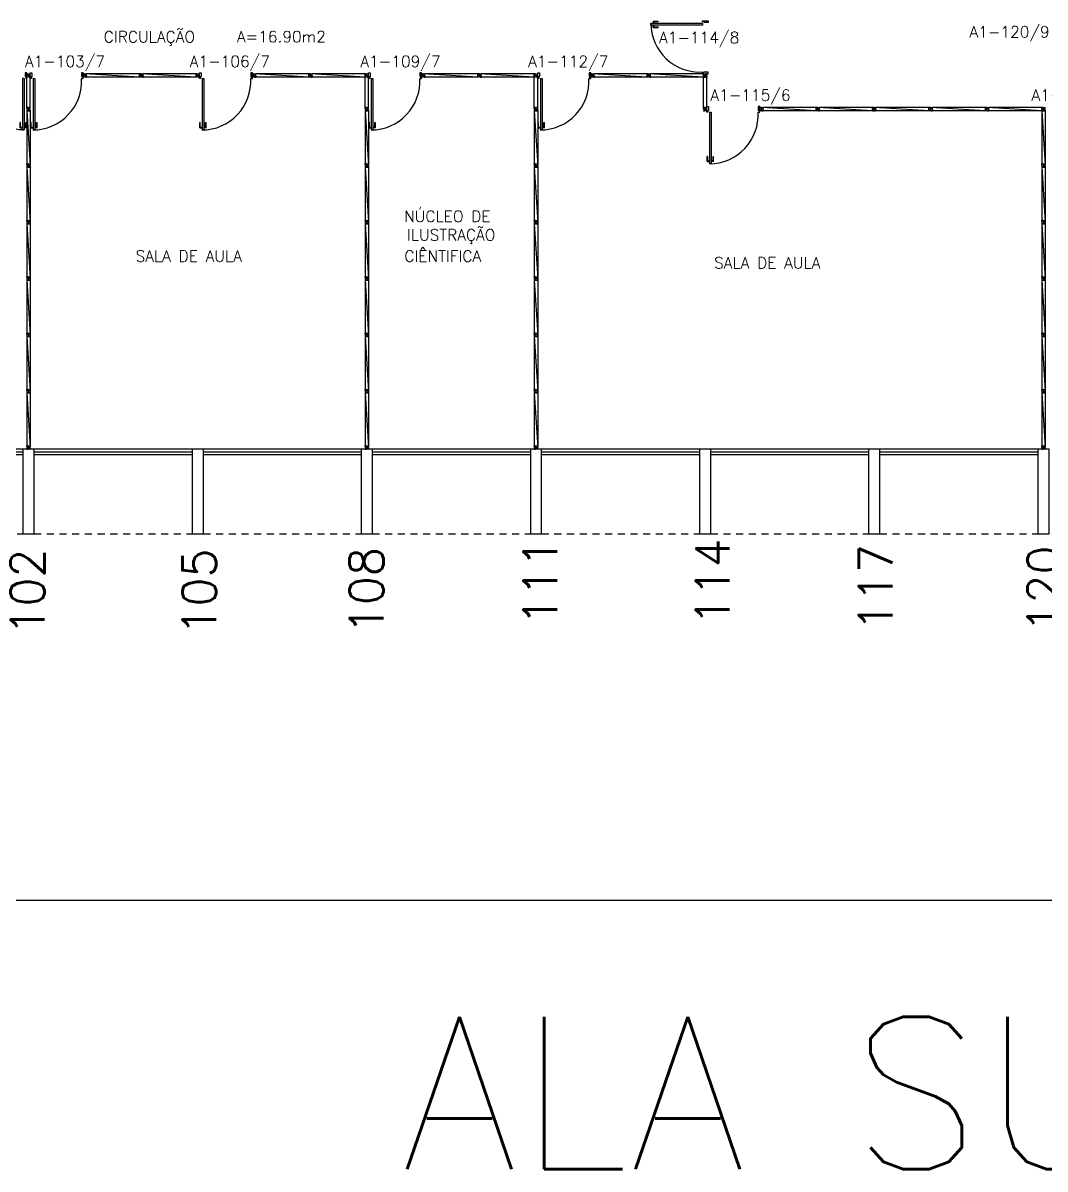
# Model space of a CAD drawing. Header units: millimetres. Extents: x 2641 to 2879, y 1208 to 1302.
# Drawn here: x 2755.93 to 2774.06, y 1208.13 to 1228.46 of the extents above; entities that cross this region are included whole.
import ezdxf
from ezdxf.enums import TextEntityAlignment as Align

# ---------------------------------------------------------------- set-up
doc = ezdxf.new("R2010")
doc.units = ezdxf.units.MM
doc.linetypes.add('HIDDEN2', pattern=[0.1875, 0.125, -0.0625])
for name, color, linetype in [('AREA', 2, 'Continuous'), ('DIV', 2, 'Continuous'), ('ESQ', 1, 'Continuous'), ('ESTR', 3, 'Continuous'), ('NOPILAR1', 2, 'Continuous'), ('PROJ', 1, 'HIDDEN2'), ('TEXTO', 2, 'Continuous'), ('TEXTO-ENDEREÇO', 2, 'Continuous'), ('TEXTOCENTROCUSTO', 2, 'Continuous'), ('TXT-IDENTIFICAÇÃO', 4, 'Continuous')]:
    doc.layers.add(name, color=color, linetype=linetype)
doc.styles.add('1', font='romans.shx')
doc.styles.add('LEGENDA', font='romans.shx', dxfattribs={"height": 0.2})
doc.styles.add('NOPILAR', font='simplex.shx', dxfattribs={"height": 0.6})
doc.styles.add('UNB-100', font='simplex.shx', dxfattribs={"height": 0.2})
doc.styles.add('UNB-100-1', font='simplex.shx', dxfattribs={"height": 0.2})
doc.dimstyles.new('1-600', dxfattribs={"dimtxt": 1.1, "dimasz": 2.5, "dimexe": 2, "dimexo": 4, "dimgap": 0.2, "dimtad": 1, "dimdec": 0, "dimzin": 4, "dimdsep": 46, "dimlunit": 6, "dimtxsty": '1', "dimblk1": 'NONE', "dimblk2": 'NONE', "dimsah": 1, "dimcen": 0, "dimclrd": 2, "dimclre": 2, "dimclrt": 2, "dimadec": 0, "dimazin": 0, "dimtfac": 1, "dimtdec": 0, "dimtmove": 2, "dimatfit": 3, "dimldrblk": 'NONE', "dimfxl": 1, "dimtolj": 1, "dimtzin": 0, "dimarcsym": 0})

# ---------------------------------------------------------------- blocks, each defined once
blk = doc.blocks.new('PILAR-SLS')
blk.add_lwpolyline([(0.003, -72.501), (0.003, -74.001), (0.203, -74.001), (0.203, -72.501)], close=True)
blk = doc.blocks.new('DIVMT-SLS')
for p, q in [((-0.03, 0.03), (-0.03, 0.006)), ((-0.008, 0.03), (-0.03, 0.03)), ((-0.0185, 0.006), (-0.03, 0.006)), ((-0.0185, -0.006), (-0.0185, 0.006)), ((-0.008, 0.03), (-0.008, 0.02)), ((-0.008, 0.02), (0.008, 0.02)), ((-0.0051, 0), (0.0051, 0)), ((0.0051, 0), (-0.0051, 0)), ((-0.0051, 0), (0.0051, 0)), ((0.97, -0.03), (0, 0.03)), ((0, -0.0051), (0, 0.0051)), ((0, 0.0051), (0, -0.0051)), ((0.008, 0.03), (0.008, 0.02)), ((0.008, 0.03), (0.03, 0.03)), ((0.0205, 0.006), (0.03, 0.006)), ((0.0205, -0.006), (0.0205, 0.006)), ((0.0205, 0.006), (0.0205, -0.006)), ((0.0205, 0.006), (0.03, 0.006)), ((0.97, 0.03), (0.03, 0.03)), ((0.03, 0.006), (0.03, 0.03)), ((0.03, -0.03), (0.03, 0.03)), ((0.03, -0.005), (0.03, 0.005)), ((0.97, 0.03), (0.97, 0.009)), ((0.97, 0.009), (0.97, 0.027)), ((0.9795, 0.006), (0.97, 0.006)), ((0.97, -0.005), (0.97, 0.005)), ((0.9795, 0.006), (0.9795, -0.006)), ((1.0051, 0), (0.9949, 0)), ((1, 0.0051), (1, -0.0051)), ((-0.0185, -0.006), (-0.03, -0.006)), ((-0.03, -0.03), (-0.03, -0.006)), ((-0.008, -0.03), (-0.03, -0.03)), ((-0.008, -0.03), (-0.008, -0.02)), ((-0.008, -0.02), (0.008, -0.02)), ((0.008, -0.03), (0.008, -0.02)), ((0.008, -0.03), (0.03, -0.03)), ((0.0205, -0.006), (0.03, -0.006)), ((0.0205, -0.006), (0.03, -0.006)), ((0.03, -0.006), (0.03, -0.03)), ((0.97, -0.03), (0.03, -0.03)), ((0.9795, -0.006), (0.97, -0.006)), ((0.97, -0.009), (0.97, -0.027))]:
    blk.add_line(p, q)
blk = doc.blocks.new('PDV2D-SLS')
at = {"layer": 'DIV'}
for p, q in [((0.03, 0.05), (0.06, 0.05)), ((0.03, 0.035), (0.03, 0.05)), ((0.03, -0.035), (0.03, 0.035)), ((0.06, 0.05), (0.06, -0.02)), ((0.941, 0.05), (0.941, -0.02)), ((0.971, 0.05), (0.941, 0.05)), ((0.971, 0.035), (0.971, 0.05)), ((0.971, -0.035), (0.971, 0.035)), ((0.03, -0.05), (0.03, -0.035)), ((0.05, -0.05), (0.03, -0.05)), ((0.05, -0.02), (0.06, -0.02)), ((0.05, -0.02), (0.05, -0.05)), ((0.079, -0.05), (0.109, -0.05)), ((0.079, -0.05), (0.079, -0.965)), ((0.109, -0.05), (0.109, -0.965)), ((0.951, -0.02), (0.941, -0.02)), ((0.951, -0.02), (0.951, -0.05)), ((0.951, -0.05), (0.971, -0.05)), ((0.971, -0.05), (0.971, -0.035)), ((0.036, -0.925), (0.036, -0.835)), ((0.046, -0.835), (0.036, -0.835)), ((0.036, -0.925), (0.076, -0.925)), ((0.046, -0.915), (0.046, -0.835)), ((0.046, -0.915), (0.076, -0.915)), ((0.109, -0.965), (0.079, -0.965)), ((0.141, -0.915), (0.111, -0.915)), ((0.151, -0.925), (0.111, -0.925)), ((0.141, -0.915), (0.141, -0.835)), ((0.141, -0.835), (0.151, -0.835)), ((0.151, -0.925), (0.151, -0.835))]:
    blk.add_line(p, q, dxfattribs=at)
blk.add_arc((0.076, -0.1), 0.865, 270, 3.3214, dxfattribs=at)
blk = doc.blocks.new('MTT-SLS')
for p, q in [((-0.008, 0.03), (-0.03, 0.03)), ((-0.03, 0.03), (-0.03, 0.006)), ((-0.0185, 0.006), (-0.03, 0.006)), ((-0.0185, -0.006), (-0.0185, 0.006)), ((-0.008, 0.03), (-0.008, 0.02)), ((-0.008, 0.02), (0.008, 0.02)), ((-0.0051, 0), (0.0051, 0)), ((0, -0.0051), (0, 0.0051)), ((0.008, 0.03), (0.03, 0.03)), ((0.008, 0.03), (0.008, 0.02)), ((0.0205, -0.006), (0.0205, 0.006)), ((0.0205, 0.006), (0.03, 0.006)), ((0.03, 0.006), (0.03, 0.03)), ((-0.03, -0.03), (-0.03, -0.006)), ((-0.0185, -0.006), (-0.03, -0.006)), ((-0.008, -0.03), (-0.03, -0.03)), ((-0.008, -0.02), (0.008, -0.02)), ((-0.008, -0.03), (-0.008, -0.02)), ((0.008, -0.03), (0.008, -0.02)), ((0.008, -0.03), (0.03, -0.03)), ((0.0205, -0.006), (0.03, -0.006)), ((0.03, -0.006), (0.03, -0.03))]:
    blk.add_line(p, q)
blk = doc.blocks.new('A$C4C62615A')
at = {"layer": 'DIV'}
for p, q in [((0, 0.038), (0, 0.06)), ((0.024, 0.06), (0, 0.06)), ((0, 0.038), (0.01, 0.038)), ((0, 0.022), (0, 0)), ((0, 0.022), (0.01, 0.022)), ((0, 0), (0.024, 0)), ((0.01, 0.022), (0.01, 0.038)), ((0.024, 0.051), (0.024, 0.06)), ((0.024, 0.051), (0.024, 0.06)), ((0.024, 0.051), (0.036, 0.051)), ((0.036, 0.051), (0.024, 0.051)), ((0.036, 0.012), (0.024, 0.012)), ((0.024, 0.012), (0.024, 0)), ((0.025, 0.03), (0.035, 0.03)), ((0.035, 0.03), (0.025, 0.03)), ((0.03, 0.025), (0.03, 0.035)), ((0.03, 0.035), (0.03, 0.025)), ((0.03, 0.025), (0.03, 0.035)), ((0.036, 0.051), (0.036, 0.06)), ((0.036, 0.051), (0.036, 0.06)), ((0.036, 0.06), (0.06, 0.06)), ((0.036, 0.012), (0.036, 0)), ((0.06, 0), (0.036, 0)), ((0.05, 0.022), (0.05, 0.038)), ((0.06, 0.038), (0.05, 0.038)), ((0.06, 0.022), (0.05, 0.022)), ((0.06, 0.038), (0.06, 0.06)), ((0.06, 0.022), (0.06, 0))]:
    blk.add_line(p, q, dxfattribs=at)
blk = doc.blocks.new('*D52')
at = {"layer": 'DEFPOINTS', "color": 0, "transparency": 16777216}
for p in [(2731.933, 1219.395), (2822.033, 1219.395), (2731.933, 1212.895)]:
    blk.add_point(p, dxfattribs=at)
at = {"layer": 'TEXTOCENTROCUSTO', "color": 2, "lineweight": -2, "transparency": 16777216}
for p, q in [((2731.933, 1215.395), (2731.933, 1210.895)), ((2822.033, 1215.395), (2822.033, 1210.895)), ((2822.033, 1212.895), (2731.933, 1212.895))]:
    blk.add_line(p, q, dxfattribs=at)
at = {"layer": 'TEXTOCENTROCUSTO', "color": 2, "transparency": 16777216, "insert": (2776.983, 1213.828), "char_height": 1.1, "attachment_point": 5, "style": '1'}
blk.add_mtext('\\A1;Biologia', dxfattribs=at)
blk = doc.blocks.new('_NONE')
at = {"color": 0, "linetype": 'ByBlock'}
blk.add_circle((0, 0), 0.25, dxfattribs=at)

msp = doc.modelspace()

# ---------------------------------------------------------------- linework, layer by layer
at = {"layer": 'DIV'}
for p, q in [((2756.003, 1226.955), (2756.003, 1227.494)), ((2756.063, 1226.955), (2756.063, 1227.494)), ((2762.003, 1226.955), (2762.003, 1227.494)), ((2762.063, 1226.955), (2762.063, 1227.494)), ((2765.003, 1226.955), (2765.003, 1227.494)), ((2765.063, 1226.955), (2765.063, 1227.494)), ((2768.003, 1227.532), (2768.003, 1227.554)), ((2768.003, 1227.554), (2768.027, 1227.554)), ((2768.003, 1227.532), (2768.013, 1227.532)), ((2768.003, 1227.516), (2768.013, 1227.516)), ((2768.003, 1227.516), (2768.003, 1227.494)), ((2768.003, 1226.955), (2768.003, 1227.494)), ((2768.027, 1227.494), (2768.003, 1227.494)), ((2768.003, 1227.494), (2768.063, 1227.494)), ((2768.013, 1227.532), (2768.013, 1227.516)), ((2768.027, 1227.543), (2768.027, 1227.554)), ((2768.027, 1227.543), (2768.039, 1227.543)), ((2768.027, 1227.504), (2768.039, 1227.504)), ((2768.027, 1227.504), (2768.027, 1227.494)), ((2768.039, 1227.504), (2768.027, 1227.504)), ((2768.027, 1227.504), (2768.027, 1227.494)), ((2768.028, 1227.524), (2768.038, 1227.524)), ((2768.038, 1227.524), (2768.028, 1227.524)), ((2768.028, 1227.494), (2768.038, 1227.494)), ((2768.033, 1227.529), (2768.033, 1227.519)), ((2768.033, 1227.519), (2768.033, 1227.529)), ((2768.033, 1227.529), (2768.033, 1227.519)), ((2768.039, 1227.543), (2768.039, 1227.554)), ((2768.063, 1227.554), (2768.039, 1227.554)), ((2768.039, 1227.504), (2768.039, 1227.494)), ((2768.039, 1227.504), (2768.039, 1227.494)), ((2768.039, 1227.494), (2768.063, 1227.494)), ((2768.063, 1227.532), (2768.053, 1227.532)), ((2768.053, 1227.532), (2768.053, 1227.516)), ((2768.063, 1227.516), (2768.053, 1227.516)), ((2768.063, 1227.532), (2768.063, 1227.554)), ((2768.063, 1227.516), (2768.063, 1227.494)), ((2768.063, 1226.955), (2768.063, 1227.494)), ((2756.003, 1226.955), (2756.063, 1226.955)), ((2756.024, 1226.955), (2756.006, 1226.955)), ((2756.027, 1226.945), (2756.027, 1226.955)), ((2756.039, 1226.945), (2756.027, 1226.945)), ((2756.028, 1226.955), (2756.038, 1226.955)), ((2756.038, 1226.925), (2756.028, 1226.925)), ((2756.033, 1226.92), (2756.033, 1226.93)), ((2756.039, 1226.945), (2756.039, 1226.955)), ((2756.042, 1226.955), (2756.06, 1226.955)), ((2756.063, 1226.955), (2756.042, 1226.955)), ((2762.003, 1226.955), (2762.063, 1226.955)), ((2762.024, 1226.955), (2762.006, 1226.955)), ((2762.027, 1226.945), (2762.027, 1226.955)), ((2762.039, 1226.945), (2762.027, 1226.945)), ((2762.028, 1226.955), (2762.038, 1226.955)), ((2762.038, 1226.925), (2762.028, 1226.925)), ((2762.033, 1226.92), (2762.033, 1226.93)), ((2762.039, 1226.945), (2762.039, 1226.955)), ((2762.042, 1226.955), (2762.06, 1226.955)), ((2762.063, 1226.955), (2762.042, 1226.955)), ((2765.003, 1226.955), (2765.063, 1226.955)), ((2765.024, 1226.955), (2765.006, 1226.955)), ((2765.027, 1226.945), (2765.027, 1226.955)), ((2765.039, 1226.945), (2765.027, 1226.945)), ((2765.028, 1226.955), (2765.038, 1226.955)), ((2765.038, 1226.925), (2765.028, 1226.925)), ((2765.033, 1226.92), (2765.033, 1226.93)), ((2765.039, 1226.945), (2765.039, 1226.955)), ((2765.063, 1226.955), (2765.042, 1226.955)), ((2765.042, 1226.955), (2765.06, 1226.955)), ((2768.003, 1226.955), (2768.063, 1226.955)), ((2768.024, 1226.955), (2768.006, 1226.955)), ((2768.027, 1226.945), (2768.027, 1226.955)), ((2768.039, 1226.945), (2768.027, 1226.945)), ((2768.028, 1226.955), (2768.038, 1226.955)), ((2768.038, 1226.925), (2768.028, 1226.925)), ((2768.033, 1226.92), (2768.033, 1226.93)), ((2768.039, 1226.945), (2768.039, 1226.955)), ((2768.042, 1226.955), (2768.06, 1226.955)), ((2768.063, 1226.955), (2768.042, 1226.955)), ((2771.003, 1226.895), (2771.003, 1226.955)), ((2771.003, 1226.955), (2771.003, 1226.934)), ((2771.003, 1226.955), (2771.063, 1226.955)), ((2771.003, 1226.933), (2771.003, 1226.955)), ((2771.027, 1226.955), (2771.003, 1226.955)), ((2771.003, 1226.934), (2771.003, 1226.952)), ((2771.003, 1226.933), (2771.013, 1226.933)), ((2771.012, 1226.931), (2771.003, 1226.931)), ((2771.003, 1226.92), (2771.003, 1226.93)), ((2771.012, 1226.919), (2771.003, 1226.919)), ((2771.003, 1226.917), (2771.003, 1226.895)), ((2771.003, 1226.917), (2771.013, 1226.917)), ((2771.003, 1226.916), (2771.003, 1226.898)), ((2771.003, 1226.895), (2771.027, 1226.895)), ((2771.012, 1226.931), (2771.012, 1226.919)), ((2771.013, 1226.917), (2771.013, 1226.933)), ((2771.027, 1226.945), (2771.027, 1226.955)), ((2771.027, 1226.945), (2771.027, 1226.955)), ((2771.039, 1226.945), (2771.027, 1226.945)), ((2771.027, 1226.945), (2771.039, 1226.945)), ((2771.038, 1226.925), (2771.027, 1226.925)), ((2771.027, 1226.925), (2771.038, 1226.925)), ((2771.027, 1226.906), (2771.039, 1226.906)), ((2771.027, 1226.906), (2771.027, 1226.895)), ((2771.028, 1226.955), (2771.038, 1226.955)), ((2771.038, 1226.925), (2771.028, 1226.925)), ((2771.033, 1226.93), (2771.033, 1226.92)), ((2771.033, 1226.92), (2771.033, 1226.93)), ((2771.033, 1226.93), (2771.033, 1226.92)), ((2771.033, 1226.92), (2771.033, 1226.93)), ((2771.039, 1226.945), (2771.039, 1226.955)), ((2771.039, 1226.945), (2771.039, 1226.955)), ((2771.039, 1226.955), (2771.063, 1226.955)), ((2771.039, 1226.906), (2771.039, 1226.895)), ((2771.063, 1226.895), (2771.039, 1226.895)), ((2771.053, 1226.917), (2771.053, 1226.933)), ((2771.063, 1226.933), (2771.053, 1226.933)), ((2771.063, 1226.917), (2771.053, 1226.917)), ((2771.063, 1226.933), (2771.063, 1226.955)), ((2771.063, 1226.917), (2771.063, 1226.895)), ((2772.003, 1226.955), (2772.003, 1226.934)), ((2772.003, 1226.895), (2772.003, 1226.955)), ((2772.003, 1226.934), (2772.003, 1226.952)), ((2772.012, 1226.931), (2772.003, 1226.931)), ((2772.003, 1226.92), (2772.003, 1226.93)), ((2772.012, 1226.919), (2772.003, 1226.919)), ((2772.003, 1226.916), (2772.003, 1226.898)), ((2772.012, 1226.931), (2772.012, 1226.919)), ((2772.038, 1226.925), (2772.028, 1226.925)), ((2772.033, 1226.93), (2772.033, 1226.92))]:
    msp.add_line(p, q, dxfattribs=at)
at = {"layer": 'ESQ'}
for p, q in [((2755.933, 1220.895), (2753.133, 1220.895)), ((2758.933, 1220.895), (2756.133, 1220.895)), ((2761.933, 1220.895), (2759.133, 1220.895)), ((2764.933, 1220.895), (2762.133, 1220.895)), ((2767.933, 1220.895), (2765.133, 1220.895)), ((2770.933, 1220.895), (2768.133, 1220.895)), ((2773.933, 1220.895), (2771.133, 1220.895)), ((2755.933, 1220.845), (2753.133, 1220.845)), ((2755.933, 1220.795), (2753.133, 1220.795)), ((2758.933, 1220.845), (2756.133, 1220.845)), ((2758.933, 1220.795), (2756.133, 1220.795)), ((2761.933, 1220.845), (2759.133, 1220.845)), ((2761.933, 1220.795), (2759.133, 1220.795)), ((2764.933, 1220.845), (2762.133, 1220.845)), ((2764.933, 1220.795), (2762.133, 1220.795)), ((2767.933, 1220.845), (2765.133, 1220.845)), ((2767.933, 1220.795), (2765.133, 1220.795)), ((2770.933, 1220.845), (2768.133, 1220.845)), ((2770.933, 1220.795), (2768.133, 1220.795)), ((2773.933, 1220.845), (2771.133, 1220.845)), ((2773.933, 1220.795), (2771.133, 1220.795))]:
    msp.add_line(p, q, dxfattribs=at)
at = {"layer": 'PROJ'}
for p, q in [((2753.133, 1219.395), (2755.933, 1219.395)), ((2756.133, 1219.395), (2758.933, 1219.395)), ((2759.133, 1219.395), (2761.933, 1219.395)), ((2762.133, 1219.395), (2764.933, 1219.395)), ((2765.133, 1219.395), (2767.933, 1219.395)), ((2768.133, 1219.395), (2770.933, 1219.395)), ((2771.133, 1219.395), (2773.933, 1219.395))]:
    msp.add_line(p, q, dxfattribs=at)

# ---------------------------------------------------------------- block references
at = {"layer": 'DIV', "rotation": 270}
msp.add_blockref('PDV2D-SLS', (2768.036, 1228.525), dxfattribs=at)
at = {"layer": 'DIV', "xscale": -1}
msp.add_blockref('PDV2D-SLS', (2756.033, 1227.523), dxfattribs=at)
at = {"layer": 'DIV'}
for name, p in [('MTT-SLS', (2756.033, 1227.524)), ('PDV2D-SLS', (2756.033, 1227.523)), ('DIVMT-SLS', (2757.033, 1227.524)), ('DIVMT-SLS', (2758.033, 1227.524)), ('MTT-SLS', (2759.033, 1227.524)), ('PDV2D-SLS', (2759.033, 1227.523)), ('DIVMT-SLS', (2760.033, 1227.524)), ('DIVMT-SLS', (2761.033, 1227.524)), ('MTT-SLS', (2762.033, 1227.524)), ('PDV2D-SLS', (2762.033, 1227.523)), ('DIVMT-SLS', (2763.033, 1227.524)), ('DIVMT-SLS', (2764.033, 1227.524)), ('MTT-SLS', (2765.033, 1227.524)), ('PDV2D-SLS', (2765.033, 1227.523)), ('DIVMT-SLS', (2766.033, 1227.524)), ('DIVMT-SLS', (2767.033, 1227.524)), ('A$C4C62615A', (2756.003, 1226.895)), ('A$C4C62615A', (2762.003, 1226.895)), ('A$C4C62615A', (2765.003, 1226.895)), ('A$C4C62615A', (2768.003, 1226.895)), ('PDV2D-SLS', (2768.033, 1226.924)), ('DIVMT-SLS', (2769.033, 1226.925)), ('DIVMT-SLS', (2770.033, 1226.925)), ('DIVMT-SLS', (2771.033, 1226.925)), ('DIVMT-SLS', (2772.033, 1226.925)), ('DIVMT-SLS', (2773.033, 1226.925)), ('A$C4C62615A', (2774.003, 1226.895))]:
    msp.add_blockref(name, p, dxfattribs=at)
at = {"layer": 'DIV', "xscale": -1, "rotation": 270}
for p in [(2756.033, 1225.925), (2762.033, 1225.925), (2765.033, 1225.925), (2774.033, 1225.925), (2756.033, 1224.925), (2762.033, 1224.925), (2765.033, 1224.925), (2774.033, 1224.925), (2756.033, 1223.925), (2762.033, 1223.925), (2765.033, 1223.925), (2774.033, 1223.925), (2756.033, 1222.925), (2762.033, 1222.925), (2765.033, 1222.925), (2774.033, 1222.925), (2756.033, 1221.925), (2762.033, 1221.925), (2765.033, 1221.925), (2774.033, 1221.925), (2756.033, 1220.925), (2762.033, 1220.925), (2765.033, 1220.925), (2774.033, 1220.925)]:
    msp.add_blockref('DIVMT-SLS', p, dxfattribs=at)
at = {"layer": 'ESTR'}
for p in [(2755.93, 1293.396), (2758.93, 1293.396), (2761.93, 1293.396), (2764.93, 1293.396), (2767.93, 1293.396), (2770.93, 1293.396), (2773.93, 1293.396)]:
    msp.add_blockref('PILAR-SLS', p, dxfattribs=at)

# ---------------------------------------------------------------- texts
at = {"layer": 'AREA', "style": 'UNB-100'}
msp.add_text('A=16.90m2', height=0.2, dxfattribs=at).set_placement((2760.518, 1228.112), align=Align.CENTER)
at = {"layer": 'NOPILAR1', "style": 'NOPILAR'}
for s, p in [('108', (2762.326, 1217.619)), ('111', (2765.406, 1217.77)), ('114', (2768.464, 1217.77)), ('117', (2771.357, 1217.672)), ('120', (2774.35, 1217.645)), ('102', (2756.315, 1217.592)), ('105', (2759.361, 1217.592))]:
    msp.add_text(s, height=0.6, rotation=90, dxfattribs=at).set_placement(p)
at = {"layer": 'TEXTO', "style": 'UNB-100'}
for s, p in [('CIRCULAÇÃO', (2758.176, 1228.11)), ('NÚCLEO DE ', (2763.529, 1224.926)), ('ILUSTRAÇÃO', (2763.529, 1224.596)), ('SALA DE AULA', (2758.874, 1224.221)), ('CIÊNTIFICA', (2763.379, 1224.221)), ('SALA DE AULA', (2769.135, 1224.101))]:
    msp.add_text(s, height=0.2, dxfattribs=at).set_placement(p, align=Align.CENTER)
at = {"layer": 'TEXTO-ENDEREÇO', "style": 'UNB-100-1'}
for s, p in [('A1-120/9', (2772.722, 1228.197)), ('A1-114/8', (2767.216, 1228.095)), ('A1-103/7', (2755.967, 1227.673)), ('A1-106/7', (2758.891, 1227.673)), ('A1-109/7', (2761.918, 1227.673)), ('A1-112/7', (2764.894, 1227.673)), ('A1-115/6', (2768.126, 1227.075)), ('A1-121/6', (2773.821, 1227.075))]:
    msp.add_text(s, height=0.2, dxfattribs=at).set_placement(p)
at = {"layer": 'TXT-IDENTIFICAÇÃO', "color": 4, "style": 'LEGENDA'}
msp.add_text('ALA SUL', height=2.7, dxfattribs=at).set_placement((2762.633, 1208.131))

# ---------------------------------------------------------------- dimensions: what is measured, and where the dimension line sits
at = {"layer": 'TEXTOCENTROCUSTO'}
dim = msp.add_aligned_dim(p1=(2822.033, 1219.395), p2=(2731.933, 1219.395), distance=6.5, text='Biologia', dimstyle='1-600', dxfattribs=at)
dim.commit()
dim.dimension.update_dxf_attribs({"geometry": '*D52', "text_midpoint": (2776.983, 1213.828)})

doc.saveas('drawing.dxf')
